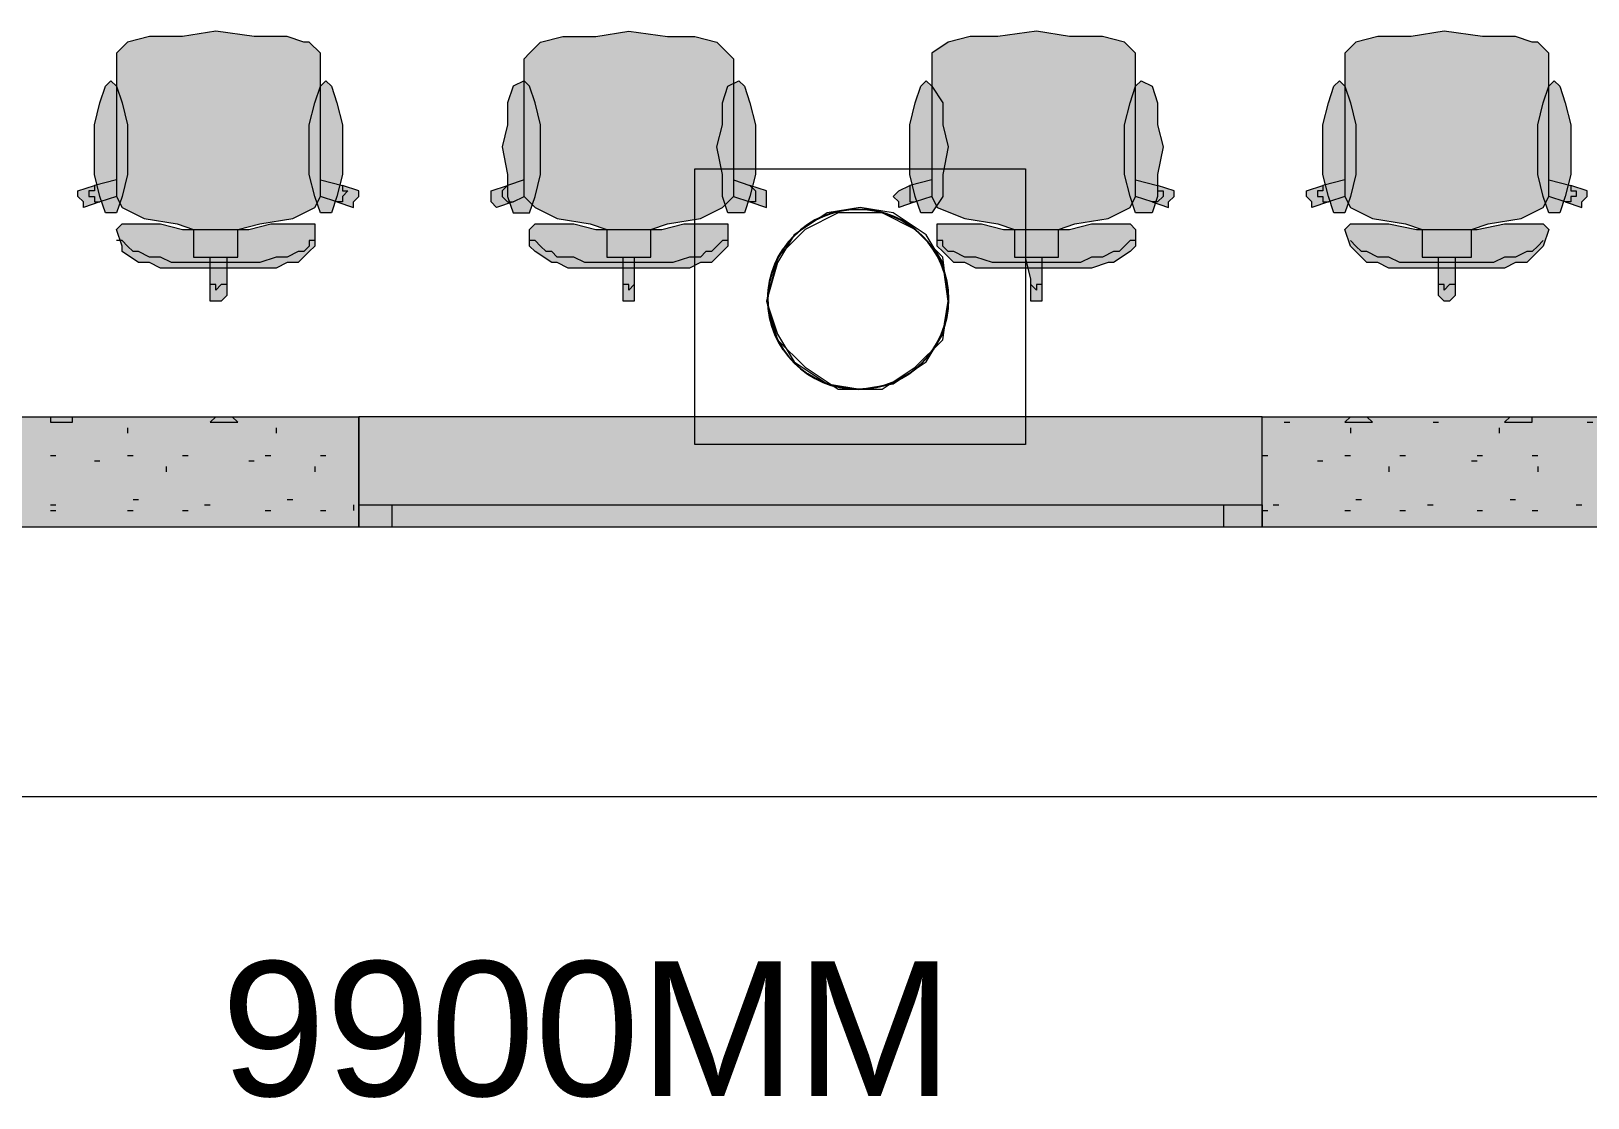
# Model space of a CAD drawing. Header units: inches. Extents: x 0.12 to 8.16, y 2.81 to 8.2.
# Drawn here: x 3.9892 to 4.4602, y 4.8056 to 5.1283 of the extents above; entities that cross this region are included whole.
import ezdxf

# ---------------------------------------------------------------- set-up
doc = ezdxf.new("R2010")
doc.units = ezdxf.units.IN
doc.header["$MEASUREMENT"] = 0
for name, color, linetype, true_color in [('PDF_Geometry', 7, 'Continuous', 0x029e21), ('PDF_Solid Fills', 7, 'Continuous', 0xffffff), ('PDF_Text', 7, 'Continuous', 0x5555ff)]:
    doc.layers.add(name, color=color, linetype=linetype, true_color=true_color)
doc.styles.add('PDF F2', font='arial.ttf')

msp = doc.modelspace()

# ---------------------------------------------------------------- hatches: boundary and pattern name
at = {"layer": 'PDF_Solid Fills', "transparency": 33554559}
for points in [[(4.015, 5.11167), (4.015, 5.11667), (4.015, 5.12), (4.015, 5.12167), (4.01833, 5.125), (4.01833, 5.125), (4.025, 5.12667), (4.035, 5.12667), (4.035, 5.12667), (4.045, 5.12833), (4.045, 5.04667), (4.04333, 5.04667), (4.04333, 5.04833), (4.04333, 5.05333), (4.04333, 5.06), (4.03833, 5.06), (4.03833, 5.06333), (4.03833, 5.06833), (4.03333, 5.07), (4.02333, 5.07167), (4.01667, 5.075), (4.015, 5.07833), (4.01, 5.07667), (4.005, 5.075), (4.005, 5.07667), (4.00333, 5.07833), (4.00333, 5.08), (4.00833, 5.08167), (4.015, 5.08333)], [(4.07667, 5.11167), (4.07667, 5.08333), (4.08333, 5.08167), (4.08833, 5.08), (4.08833, 5.07833), (4.08667, 5.07667), (4.08667, 5.075), (4.08167, 5.07667), (4.07667, 5.07833), (4.075, 5.075), (4.06833, 5.07167), (4.05833, 5.07), (4.05167, 5.06833), (4.05167, 5.06333), (4.05167, 5.06), (4.04833, 5.06), (4.04833, 5.05333), (4.04833, 5.04833), (4.04667, 5.04667), (4.045, 5.04667), (4.045, 5.12833), (4.05667, 5.12667), (4.05667, 5.12667), (4.06667, 5.12667), (4.07167, 5.125), (4.07333, 5.125), (4.07667, 5.12167), (4.07667, 5.12), (4.07667, 5.11667)], [(4.13833, 5.11167), (4.13833, 5.11667), (4.13833, 5.12), (4.14, 5.12167), (4.14333, 5.125), (4.14333, 5.125), (4.15, 5.12667), (4.15833, 5.12667), (4.16, 5.12667), (4.17, 5.12833), (4.17, 5.04667), (4.16833, 5.04667), (4.16833, 5.04833), (4.16833, 5.05333), (4.16833, 5.06), (4.16333, 5.06), (4.16333, 5.06333), (4.16333, 5.06833), (4.15833, 5.07), (4.14833, 5.07167), (4.14167, 5.075), (4.13833, 5.07833), (4.135, 5.07667), (4.13, 5.075), (4.12833, 5.07667), (4.12833, 5.07833), (4.12833, 5.08), (4.13333, 5.08167), (4.13833, 5.08333)], [(4.20167, 5.11167), (4.20167, 5.08333), (4.20667, 5.08167), (4.21167, 5.08), (4.21167, 5.07833), (4.21167, 5.07667), (4.21167, 5.075), (4.20667, 5.07667), (4.20167, 5.07833), (4.19833, 5.075), (4.19167, 5.07167), (4.18167, 5.07), (4.17667, 5.06833), (4.17667, 5.06333), (4.17667, 5.06), (4.17167, 5.06), (4.17167, 5.05333), (4.17167, 5.04833), (4.17167, 5.04667), (4.17, 5.04667), (4.17, 5.12833), (4.18167, 5.12667), (4.18167, 5.12667), (4.19, 5.12667), (4.19667, 5.125), (4.19667, 5.125), (4.2, 5.12167), (4.20167, 5.12), (4.20167, 5.11667)], [(4.26167, 5.11167), (4.26167, 5.11667), (4.26167, 5.12), (4.26167, 5.12167), (4.26667, 5.125), (4.26667, 5.125), (4.27333, 5.12667), (4.28167, 5.12667), (4.28167, 5.12667), (4.29333, 5.12833), (4.29333, 5.04667), (4.29167, 5.04667), (4.29167, 5.04833), (4.29167, 5.05333), (4.29, 5.06), (4.28667, 5.06), (4.28667, 5.06333), (4.28667, 5.06833), (4.28167, 5.07), (4.27167, 5.07167), (4.26333, 5.075), (4.26167, 5.07833), (4.25667, 5.07667), (4.25167, 5.075), (4.25167, 5.07667), (4.25, 5.07833), (4.25167, 5.08), (4.255, 5.08167), (4.26167, 5.08333)], [(4.32333, 5.11167), (4.32333, 5.08333), (4.33, 5.08167), (4.335, 5.08), (4.335, 5.07833), (4.33333, 5.07667), (4.33333, 5.075), (4.32833, 5.07667), (4.32333, 5.07833), (4.32167, 5.075), (4.315, 5.07167), (4.305, 5.07), (4.3, 5.06833), (4.3, 5.06333), (4.3, 5.06), (4.295, 5.06), (4.295, 5.05333), (4.295, 5.04833), (4.295, 5.04667), (4.29333, 5.04667), (4.29333, 5.12833), (4.30333, 5.12667), (4.30333, 5.12667), (4.31333, 5.12667), (4.32, 5.125), (4.32, 5.125), (4.32333, 5.12167), (4.32333, 5.12), (4.32333, 5.11667)], [(4.38667, 5.11167), (4.38667, 5.11667), (4.38667, 5.12), (4.38667, 5.12167), (4.39, 5.125), (4.39, 5.125), (4.39667, 5.12667), (4.40667, 5.12667), (4.40667, 5.12667), (4.41667, 5.12833), (4.41667, 5.04667), (4.41667, 5.04667), (4.415, 5.04833), (4.415, 5.05333), (4.415, 5.06), (4.41, 5.06), (4.41, 5.06333), (4.41, 5.06833), (4.405, 5.07), (4.395, 5.07167), (4.38833, 5.075), (4.38667, 5.07833), (4.38167, 5.07667), (4.37667, 5.075), (4.37667, 5.07667), (4.375, 5.07833), (4.375, 5.08), (4.38, 5.08167), (4.38667, 5.08333)], [(4.44833, 5.11167), (4.44833, 5.08333), (4.455, 5.08167), (4.46, 5.08), (4.46, 5.07833), (4.45833, 5.07667), (4.45833, 5.075), (4.45333, 5.07667), (4.44833, 5.07833), (4.44667, 5.075), (4.44, 5.07167), (4.43, 5.07), (4.425, 5.06833), (4.425, 5.06333), (4.425, 5.06), (4.42, 5.06), (4.42, 5.05333), (4.42, 5.04833), (4.41833, 5.04667), (4.41667, 5.04667), (4.41667, 5.12833), (4.42833, 5.12667), (4.42833, 5.12667), (4.43833, 5.12667), (4.44333, 5.125), (4.445, 5.125), (4.44833, 5.12167), (4.44833, 5.12), (4.44833, 5.11667)], [(4.00833, 5.09333), (4.00833, 5.1), (4.01, 5.10667), (4.01167, 5.11167), (4.01333, 5.11333), (4.015, 5.11167), (4.01667, 5.10667), (4.01833, 5.1), (4.01833, 5.09333), (4.01833, 5.085), (4.01667, 5.07833), (4.015, 5.07333), (4.01333, 5.07333), (4.01167, 5.07333), (4.01, 5.07833), (4.00833, 5.085)], [(4.08333, 5.09333), (4.08333, 5.085), (4.08167, 5.07833), (4.08, 5.07333), (4.07833, 5.07333), (4.07667, 5.07333), (4.075, 5.07833), (4.07333, 5.085), (4.07333, 5.09333), (4.07333, 5.1), (4.075, 5.10667), (4.07667, 5.11167), (4.07833, 5.11333), (4.08, 5.11167), (4.08167, 5.10667), (4.08333, 5.1)], [(4.13167, 5.09333), (4.13333, 5.1), (4.13333, 5.10667), (4.135, 5.11167), (4.13833, 5.11333), (4.14, 5.11167), (4.14167, 5.10667), (4.14333, 5.1), (4.14333, 5.09333), (4.14333, 5.085), (4.14167, 5.07833), (4.14, 5.07333), (4.13833, 5.07333), (4.135, 5.07333), (4.13333, 5.07833), (4.13333, 5.085)], [(4.20833, 5.09333), (4.20833, 5.085), (4.20667, 5.07833), (4.205, 5.07333), (4.20333, 5.07333), (4.2, 5.07333), (4.19833, 5.07833), (4.19833, 5.085), (4.19667, 5.09333), (4.19833, 5.1), (4.19833, 5.10667), (4.2, 5.11167), (4.20333, 5.11333), (4.205, 5.11167), (4.20667, 5.10667), (4.20833, 5.1)], [(4.255, 5.09333), (4.255, 5.1), (4.25667, 5.10667), (4.25833, 5.11167), (4.26, 5.11333), (4.26167, 5.11167), (4.265, 5.10667), (4.265, 5.1), (4.26667, 5.09333), (4.265, 5.085), (4.265, 5.07833), (4.26167, 5.07333), (4.26, 5.07333), (4.25833, 5.07333), (4.25667, 5.07833), (4.255, 5.085)], [(4.33167, 5.09333), (4.33, 5.085), (4.33, 5.07833), (4.32833, 5.07333), (4.325, 5.07333), (4.32333, 5.07333), (4.32167, 5.07833), (4.32, 5.085), (4.32, 5.09333), (4.32, 5.1), (4.32167, 5.10667), (4.32333, 5.11167), (4.325, 5.11333), (4.32833, 5.11167), (4.33, 5.10667), (4.33, 5.1)], [(4.38, 5.09333), (4.38, 5.1), (4.38167, 5.10667), (4.38333, 5.11167), (4.385, 5.11333), (4.38667, 5.11167), (4.38833, 5.10667), (4.39, 5.1), (4.39, 5.09333), (4.39, 5.085), (4.38833, 5.07833), (4.38667, 5.07333), (4.385, 5.07333), (4.38333, 5.07333), (4.38167, 5.07833), (4.38, 5.085)], [(4.455, 5.09333), (4.455, 5.085), (4.45333, 5.07833), (4.45167, 5.07333), (4.45, 5.07333), (4.44833, 5.07333), (4.44667, 5.07833), (4.445, 5.085), (4.445, 5.09333), (4.445, 5.1), (4.44667, 5.10667), (4.44833, 5.11167), (4.45, 5.11333), (4.45167, 5.11167), (4.45333, 5.10667), (4.455, 5.1)], [(4.03833, 5.05667), (4.02833, 5.05667), (4.025, 5.05833), (4.02167, 5.05833), (4.01667, 5.06167), (4.01667, 5.06333), (4.015, 5.06833), (4.01667, 5.07), (4.01833, 5.07), (4.02333, 5.07), (4.02833, 5.07), (4.035, 5.06833), (4.045, 5.06833), (4.045, 5.05667)], [(4.05333, 5.05667), (4.045, 5.05667), (4.045, 5.06833), (4.055, 5.06833), (4.06167, 5.07), (4.06833, 5.07), (4.07333, 5.07), (4.075, 5.07), (4.075, 5.06833), (4.075, 5.06333), (4.07333, 5.06167), (4.07, 5.05833), (4.06667, 5.05833), (4.06333, 5.05667)], [(4.16167, 5.05667), (4.15167, 5.05667), (4.14833, 5.05833), (4.14667, 5.05833), (4.14167, 5.06167), (4.14, 5.06333), (4.14, 5.06833), (4.14167, 5.07), (4.14333, 5.07), (4.14667, 5.07), (4.15333, 5.07), (4.16, 5.06833), (4.17, 5.06833), (4.17, 5.05667)], [(4.17833, 5.05667), (4.17, 5.05667), (4.17, 5.06833), (4.18, 5.06833), (4.18667, 5.07), (4.19333, 5.07), (4.19667, 5.07), (4.2, 5.07), (4.2, 5.06833), (4.2, 5.06333), (4.19833, 5.06167), (4.195, 5.05833), (4.19167, 5.05833), (4.18833, 5.05667)], [(4.285, 5.05667), (4.275, 5.05667), (4.27167, 5.05833), (4.26833, 5.05833), (4.265, 5.06167), (4.26333, 5.06333), (4.26333, 5.06833), (4.26333, 5.07), (4.26667, 5.07), (4.27, 5.07), (4.27667, 5.07), (4.28333, 5.06833), (4.29333, 5.06833), (4.29333, 5.05667)], [(4.3, 5.05667), (4.29333, 5.05667), (4.29333, 5.06833), (4.30333, 5.06833), (4.31, 5.07), (4.31667, 5.07), (4.32, 5.07), (4.32167, 5.07), (4.32333, 5.06833), (4.32333, 5.06333), (4.32167, 5.06167), (4.31667, 5.05833), (4.315, 5.05833), (4.31, 5.05667)], [(4.41, 5.05667), (4.4, 5.05667), (4.39667, 5.05833), (4.39333, 5.05833), (4.39, 5.06167), (4.38833, 5.06333), (4.38667, 5.06833), (4.38833, 5.07), (4.39, 5.07), (4.395, 5.07), (4.4, 5.07), (4.40833, 5.06833), (4.41667, 5.06833), (4.41667, 5.05667)], [(4.425, 5.05667), (4.41667, 5.05667), (4.41667, 5.06833), (4.42667, 5.06833), (4.435, 5.07), (4.44, 5.07), (4.445, 5.07), (4.44667, 5.07), (4.44833, 5.06833), (4.44667, 5.06333), (4.445, 5.06167), (4.44167, 5.05833), (4.43833, 5.05833), (4.435, 5.05667)]]:
    msp.add_hatch(color=256, dxfattribs=at).paths.add_polyline_path(points)

# ---------------------------------------------------------------- linework, layer by layer
at = {"layer": 'PDF_Geometry', "lineweight": 9}
for points in [[(4.08167, 5.07667), (4.07667, 5.07833), (4.07667, 5.08333), (4.07667, 5.11167), (4.07667, 5.11667), (4.07667, 5.12), (4.07667, 5.12167), (4.07333, 5.125), (4.07167, 5.125), (4.06667, 5.12667), (4.05667, 5.12667), (4.045, 5.12833), (4.035, 5.12667), (4.025, 5.12667), (4.01833, 5.125), (4.015, 5.12167), (4.015, 5.12), (4.015, 5.11667), (4.015, 5.11167), (4.01667, 5.10667), (4.01833, 5.1), (4.01833, 5.09333), (4.01833, 5.085), (4.01667, 5.07833), (4.015, 5.07333), (4.01333, 5.07333), (4.01167, 5.07333), (4.01, 5.07833), (4.00833, 5.085), (4.00833, 5.09333), (4.00833, 5.1), (4.01, 5.10667), (4.01167, 5.11167), (4.01333, 5.11333), (4.015, 5.11167), (4.015, 5.08333), (4.015, 5.07833), (4.01, 5.07667)], [(4.01833, 5.125), (4.01833, 5.125)], [(4.035, 5.12667), (4.035, 5.12667)], [(4.05667, 5.12667), (4.05667, 5.12667)], [(4.135, 5.07667), (4.13833, 5.07833), (4.13833, 5.08333), (4.13833, 5.11167), (4.13833, 5.11667), (4.13833, 5.12), (4.14, 5.12167), (4.14333, 5.125), (4.15, 5.12667), (4.15833, 5.12667), (4.16, 5.12667), (4.17, 5.12833), (4.18167, 5.12667), (4.19, 5.12667), (4.19667, 5.125), (4.2, 5.12167), (4.20167, 5.12), (4.20167, 5.11667), (4.20167, 5.11167), (4.20167, 5.08333), (4.20167, 5.07833), (4.20667, 5.07667)], [(4.14333, 5.125), (4.14333, 5.125)], [(4.18167, 5.12667), (4.18167, 5.12667)], [(4.19667, 5.125), (4.19667, 5.125)], [(4.32833, 5.07667), (4.32333, 5.07833), (4.32333, 5.08333), (4.32333, 5.11167), (4.32333, 5.11667), (4.32333, 5.12), (4.32333, 5.12167), (4.32, 5.125), (4.31333, 5.12667), (4.30333, 5.12667), (4.29333, 5.12833), (4.28167, 5.12667), (4.27333, 5.12667), (4.26667, 5.125), (4.26167, 5.12167), (4.26167, 5.12), (4.26167, 5.11667), (4.26167, 5.11167), (4.265, 5.10667), (4.265, 5.1), (4.26667, 5.09333), (4.265, 5.085), (4.265, 5.07833), (4.26167, 5.07333), (4.26, 5.07333), (4.25833, 5.07333), (4.25667, 5.07833), (4.255, 5.085), (4.255, 5.09333), (4.255, 5.1), (4.25667, 5.10667), (4.25833, 5.11167), (4.26, 5.11333), (4.26167, 5.11167), (4.26167, 5.08333), (4.26167, 5.07833), (4.25667, 5.07667)], [(4.26667, 5.125), (4.26667, 5.125)], [(4.28167, 5.12667), (4.28167, 5.12667)], [(4.30333, 5.12667), (4.30333, 5.12667)], [(4.32, 5.125), (4.32, 5.125)], [(4.45333, 5.07667), (4.44833, 5.07833), (4.44833, 5.08333), (4.44833, 5.11167), (4.44833, 5.11667), (4.44833, 5.12), (4.44833, 5.12167), (4.445, 5.125), (4.44333, 5.125), (4.43833, 5.12667), (4.42833, 5.12667), (4.41667, 5.12833), (4.40667, 5.12667), (4.39667, 5.12667), (4.39, 5.125), (4.38667, 5.12167), (4.38667, 5.12), (4.38667, 5.11667), (4.38667, 5.11167), (4.38833, 5.10667), (4.39, 5.1), (4.39, 5.09333), (4.39, 5.085), (4.38833, 5.07833), (4.38667, 5.07333), (4.385, 5.07333), (4.38333, 5.07333), (4.38167, 5.07833), (4.38, 5.085), (4.38, 5.09333), (4.38, 5.1), (4.38167, 5.10667), (4.38333, 5.11167), (4.385, 5.11333), (4.38667, 5.11167), (4.38667, 5.08333), (4.38667, 5.07833), (4.38167, 5.07667)], [(4.39, 5.125), (4.39, 5.125)], [(4.40667, 5.12667), (4.40667, 5.12667)], [(4.42833, 5.12667), (4.42833, 5.12667)], [(4.015, 5.08333), (4.00833, 5.08167), (4.00833, 5.08), (4.00667, 5.08), (4.00667, 5.07833), (4.00833, 5.07833), (4.00833, 5.07667), (4.01, 5.07667), (4.005, 5.075), (4.005, 5.07667), (4.00333, 5.07833), (4.00333, 5.08), (4.00833, 5.08167)], [(4.07667, 5.08333), (4.08333, 5.08167), (4.08333, 5.08), (4.085, 5.08), (4.08333, 5.07833), (4.08333, 5.07667), (4.08167, 5.07667), (4.08667, 5.075), (4.08667, 5.07667), (4.08833, 5.07833), (4.08833, 5.08), (4.08333, 5.08167)], [(4.13833, 5.08333), (4.13333, 5.08167), (4.13167, 5.08), (4.13167, 5.07833), (4.13333, 5.07667), (4.135, 5.07667), (4.13, 5.075), (4.12833, 5.07667), (4.12833, 5.07833), (4.12833, 5.08), (4.13333, 5.08167)], [(4.20167, 5.08333), (4.20667, 5.08167), (4.20833, 5.08), (4.20833, 5.07833), (4.20833, 5.07667), (4.20667, 5.07667), (4.21167, 5.075), (4.21167, 5.07667), (4.21167, 5.07833), (4.21167, 5.08), (4.20667, 5.08167)], [(4.26167, 5.08333), (4.255, 5.08167), (4.255, 5.08), (4.255, 5.07833), (4.255, 5.07667), (4.25667, 5.07667), (4.25167, 5.075), (4.25167, 5.07667), (4.25, 5.07833), (4.25167, 5.08), (4.255, 5.08167)], [(4.32333, 5.08333), (4.33, 5.08167), (4.33, 5.08), (4.33167, 5.08), (4.33167, 5.07833), (4.33, 5.07667), (4.32833, 5.07667), (4.33333, 5.075), (4.33333, 5.07667), (4.335, 5.07833), (4.335, 5.08), (4.33, 5.08167)], [(4.38667, 5.08333), (4.38, 5.08167), (4.38, 5.08), (4.37833, 5.08), (4.37833, 5.07833), (4.38, 5.07833), (4.38, 5.07667), (4.38167, 5.07667), (4.37667, 5.075), (4.37667, 5.07667), (4.375, 5.07833), (4.375, 5.08), (4.38, 5.08167)], [(4.44833, 5.08333), (4.455, 5.08167), (4.455, 5.08), (4.45667, 5.08), (4.45667, 5.07833), (4.455, 5.07833), (4.455, 5.07667), (4.45333, 5.07667), (4.45833, 5.075), (4.45833, 5.07667), (4.46, 5.07833), (4.46, 5.08), (4.455, 5.08167)], [(4.00667, 5.08), (4.00667, 5.08)], [(4.015, 5.07833), (4.015, 5.07833)], [(4.015, 5.07833), (4.01667, 5.075), (4.02333, 5.07167), (4.03333, 5.07), (4.03833, 5.06833), (4.045, 5.06833), (4.05167, 5.06833), (4.05833, 5.07), (4.06833, 5.07167), (4.075, 5.075), (4.07667, 5.07833)], [(4.07667, 5.07833), (4.07667, 5.07833)], [(4.08333, 5.08), (4.08333, 5.08)], [(4.08333, 5.07833), (4.08333, 5.07833)], [(4.13167, 5.08), (4.13167, 5.08)], [(4.13167, 5.08), (4.13167, 5.08)], [(4.13167, 5.07833), (4.13167, 5.07833)], [(4.13833, 5.07833), (4.13833, 5.07833)], [(4.13833, 5.07833), (4.14167, 5.075), (4.14833, 5.07167), (4.15833, 5.07), (4.16333, 5.06833), (4.17, 5.06833), (4.17667, 5.06833), (4.18167, 5.07), (4.19167, 5.07167), (4.19833, 5.075), (4.20167, 5.07833)], [(4.20167, 5.07833), (4.20167, 5.07833)], [(4.20833, 5.08), (4.20833, 5.08)], [(4.20833, 5.08), (4.20833, 5.08)], [(4.20833, 5.07833), (4.20833, 5.07833)], [(4.255, 5.08), (4.255, 5.08)], [(4.255, 5.08), (4.255, 5.08)], [(4.255, 5.07833), (4.255, 5.07833)], [(4.26167, 5.07833), (4.26167, 5.07833)], [(4.26167, 5.07833), (4.26333, 5.075), (4.27167, 5.07167), (4.28167, 5.07), (4.28667, 5.06833), (4.29333, 5.06833), (4.3, 5.06833), (4.305, 5.07), (4.315, 5.07167), (4.32167, 5.075), (4.32333, 5.07833)], [(4.32333, 5.07833), (4.32333, 5.07833)], [(4.33167, 5.08), (4.33167, 5.08)], [(4.33167, 5.07833), (4.33167, 5.07833)], [(4.37833, 5.08), (4.37833, 5.08)], [(4.38667, 5.07833), (4.38667, 5.07833)], [(4.38667, 5.07833), (4.38833, 5.075), (4.395, 5.07167), (4.405, 5.07), (4.41, 5.06833), (4.41667, 5.06833), (4.425, 5.06833), (4.43, 5.07), (4.44, 5.07167), (4.44667, 5.075), (4.44833, 5.07833)], [(4.44833, 5.07833), (4.44833, 5.07833)], [(4.455, 5.08), (4.455, 5.08)], [(4.00833, 5.07667), (4.00833, 5.07667)], [(4.08167, 5.07667), (4.08167, 5.07667)], [(4.13333, 5.07667), (4.13333, 5.07667)], [(4.20667, 5.07667), (4.20667, 5.07667)], [(4.25667, 5.07667), (4.25667, 5.07667)], [(4.33, 5.07667), (4.33, 5.07667)], [(4.38, 5.07667), (4.38, 5.07667)], [(4.45333, 5.07667), (4.45333, 5.07667)], [(4.03833, 5.06833), (4.03833, 5.06333), (4.03833, 5.06), (4.04333, 5.06), (4.045, 5.06), (4.04833, 5.06), (4.05167, 5.06), (4.05167, 5.06333), (4.05167, 5.06833)], [(4.16333, 5.06833), (4.16333, 5.06333), (4.16333, 5.06), (4.16833, 5.06), (4.17, 5.06), (4.17167, 5.06), (4.17667, 5.06), (4.17667, 5.06333), (4.17667, 5.06833)], [(4.28667, 5.06833), (4.28667, 5.06333), (4.28667, 5.06), (4.29, 5.06), (4.29333, 5.06), (4.295, 5.06), (4.3, 5.06), (4.3, 5.06333), (4.3, 5.06833)], [(4.41, 5.06833), (4.41, 5.06333), (4.41, 5.06), (4.415, 5.06), (4.41667, 5.06), (4.42, 5.06), (4.425, 5.06), (4.425, 5.06333), (4.425, 5.06833)], [(4.075, 5.065), (4.07333, 5.065), (4.07333, 5.06333), (4.07167, 5.06167), (4.07, 5.06167), (4.06667, 5.06), (4.06333, 5.06), (4.05833, 5.05833), (4.055, 5.05833), (4.05, 5.05833), (4.045, 5.05833), (4.04167, 5.05833), (4.03667, 5.05833), (4.03167, 5.05833), (4.02833, 5.06), (4.025, 5.06), (4.02167, 5.06167), (4.02, 5.06167), (4.01833, 5.06333), (4.01667, 5.065), (4.015, 5.065)], [(4.01667, 5.065), (4.01667, 5.065)], [(4.075, 5.065), (4.075, 5.065)], [(4.2, 5.065), (4.19833, 5.065), (4.19667, 5.06333), (4.195, 5.06167), (4.19333, 5.06167), (4.19167, 5.06), (4.18833, 5.06), (4.18333, 5.05833), (4.18, 5.05833), (4.175, 5.05833), (4.17, 5.05833), (4.165, 5.05833), (4.16167, 5.05833), (4.15667, 5.05833), (4.15333, 5.06), (4.14833, 5.06), (4.14667, 5.06167), (4.145, 5.06167), (4.14333, 5.06333), (4.14167, 5.065), (4.14, 5.065)], [(4.14167, 5.065), (4.14167, 5.065)], [(4.2, 5.065), (4.2, 5.065)], [(4.26333, 5.065), (4.26333, 5.065)], [(4.32333, 5.065), (4.32167, 5.065), (4.32, 5.06333), (4.31833, 5.06167), (4.31667, 5.06167), (4.31333, 5.06), (4.31, 5.06), (4.30667, 5.05833), (4.30167, 5.05833), (4.29667, 5.05833), (4.29333, 5.05833), (4.28833, 5.05833), (4.28333, 5.05833), (4.28, 5.05833), (4.275, 5.06), (4.27167, 5.06), (4.26833, 5.06167), (4.26667, 5.06167), (4.265, 5.06333), (4.265, 5.065), (4.26333, 5.065)], [(4.32167, 5.065), (4.32167, 5.065)], [(4.44667, 5.065), (4.445, 5.06333), (4.44333, 5.06167), (4.44167, 5.06167), (4.43833, 5.06), (4.435, 5.06), (4.43167, 5.05833), (4.42667, 5.05833), (4.42167, 5.05833), (4.41667, 5.05833), (4.41333, 5.05833), (4.40833, 5.05833), (4.40333, 5.05833), (4.4, 5.06), (4.39667, 5.06), (4.39333, 5.06167), (4.39167, 5.06167), (4.39, 5.06333), (4.38833, 5.065)], [(4.38833, 5.065), (4.38833, 5.065)], [(4.38833, 5.065), (4.38833, 5.065)], [(4.44667, 5.065), (4.44667, 5.065)], [(4.44667, 5.065), (4.44667, 5.065)], [(4.04833, 5.06), (4.04833, 5.05333), (4.04833, 5.05167), (4.04667, 5.05167), (4.045, 5.05), (4.045, 5.05167), (4.04333, 5.05167), (4.04333, 5.05333), (4.04333, 5.06)], [(4.17167, 5.06), (4.17167, 5.05333), (4.17167, 5.05167), (4.17, 5.05), (4.17, 5.05167), (4.16833, 5.05167), (4.16833, 5.05333), (4.16833, 5.06)], [(4.295, 5.06), (4.295, 5.05333), (4.295, 5.05167), (4.29333, 5.05167), (4.29333, 5.05), (4.29167, 5.05167), (4.29167, 5.05333), (4.29, 5.06)], [(4.42, 5.06), (4.42, 5.05333), (4.42, 5.05167), (4.41833, 5.05167), (4.41667, 5.05), (4.41667, 5.05167), (4.415, 5.05167), (4.415, 5.05333), (4.415, 5.06)], [(4.04833, 5.05333), (4.04833, 5.04833), (4.04667, 5.04667), (4.045, 5.04667), (4.04333, 5.04667), (4.04333, 5.04833), (4.04333, 5.05333)], [(4.04333, 5.05167), (4.04333, 5.05167)], [(4.04667, 5.05167), (4.04667, 5.05167)], [(4.17167, 5.05333), (4.17167, 5.04833), (4.17167, 5.04667), (4.17, 5.04667), (4.16833, 5.04667), (4.16833, 5.04833), (4.16833, 5.05333)], [(4.16833, 5.05167), (4.16833, 5.05167)], [(4.17167, 5.05167), (4.17167, 5.05167)], [(4.17167, 5.05167), (4.17167, 5.05167)], [(4.295, 5.05333), (4.295, 5.04833), (4.295, 5.04667), (4.29333, 5.04667), (4.29167, 5.04667), (4.29167, 5.04833), (4.29167, 5.05333)], [(4.29167, 5.05167), (4.29167, 5.05167)], [(4.29167, 5.05167), (4.29167, 5.05167)], [(4.295, 5.05167), (4.295, 5.05167)], [(4.42, 5.05333), (4.42, 5.04833), (4.41833, 5.04667), (4.41667, 5.04667), (4.415, 5.04833), (4.415, 5.05333)], [(4.41667, 5.05167), (4.41667, 5.05167)], [(4.41833, 5.05167), (4.41833, 5.05167)], [(4.41667, 5.04667), (4.41667, 5.04667)]]:
    msp.add_lwpolyline(points, dxfattribs=at)
for points in [[(4.08333, 5.09333), (4.08333, 5.085), (4.08167, 5.07833), (4.08, 5.07333), (4.07833, 5.07333), (4.07667, 5.07333), (4.075, 5.07833), (4.07333, 5.085), (4.07333, 5.09333), (4.07333, 5.1), (4.075, 5.10667), (4.07667, 5.11167), (4.07833, 5.11333), (4.08, 5.11167), (4.08167, 5.10667), (4.08333, 5.1)], [(4.13167, 5.09333), (4.13333, 5.085), (4.13333, 5.07833), (4.135, 5.07333), (4.13833, 5.07333), (4.14, 5.07333), (4.14167, 5.07833), (4.14333, 5.085), (4.14333, 5.09333), (4.14333, 5.1), (4.14167, 5.10667), (4.14, 5.11167), (4.13833, 5.11333), (4.135, 5.11167), (4.13333, 5.10667), (4.13333, 5.1)], [(4.20833, 5.09333), (4.20833, 5.085), (4.20667, 5.07833), (4.205, 5.07333), (4.20333, 5.07333), (4.2, 5.07333), (4.19833, 5.07833), (4.19833, 5.085), (4.19667, 5.09333), (4.19833, 5.1), (4.19833, 5.10667), (4.2, 5.11167), (4.20333, 5.11333), (4.205, 5.11167), (4.20667, 5.10667), (4.20833, 5.1)], [(4.33167, 5.09333), (4.33, 5.085), (4.33, 5.07833), (4.32833, 5.07333), (4.325, 5.07333), (4.32333, 5.07333), (4.32167, 5.07833), (4.32, 5.085), (4.32, 5.09333), (4.32, 5.1), (4.32167, 5.10667), (4.32333, 5.11167), (4.325, 5.11333), (4.32833, 5.11167), (4.33, 5.10667), (4.33, 5.1)], [(4.455, 5.09333), (4.455, 5.085), (4.45333, 5.07833), (4.45167, 5.07333), (4.45, 5.07333), (4.44833, 5.07333), (4.44667, 5.07833), (4.445, 5.085), (4.445, 5.09333), (4.445, 5.1), (4.44667, 5.10667), (4.44833, 5.11167), (4.45, 5.11333), (4.45167, 5.11167), (4.45333, 5.10667), (4.455, 5.1)], [(4.02833, 5.07), (4.035, 5.06833), (4.045, 5.06833), (4.055, 5.06833), (4.06167, 5.07), (4.06833, 5.07), (4.07333, 5.07), (4.075, 5.07), (4.075, 5.06833), (4.075, 5.06333), (4.07333, 5.06167), (4.07, 5.05833), (4.06667, 5.05833), (4.06333, 5.05667), (4.05333, 5.05667), (4.045, 5.05667), (4.03833, 5.05667), (4.02833, 5.05667), (4.025, 5.05833), (4.02167, 5.05833), (4.01667, 5.06167), (4.01667, 5.06333), (4.015, 5.06833), (4.01667, 5.07), (4.01833, 5.07), (4.02333, 5.07)], [(4.15333, 5.07), (4.16, 5.06833), (4.17, 5.06833), (4.18, 5.06833), (4.18667, 5.07), (4.19333, 5.07), (4.19667, 5.07), (4.2, 5.07), (4.2, 5.06833), (4.2, 5.06333), (4.19833, 5.06167), (4.195, 5.05833), (4.19167, 5.05833), (4.18833, 5.05667), (4.17833, 5.05667), (4.17, 5.05667), (4.16167, 5.05667), (4.15167, 5.05667), (4.14833, 5.05833), (4.14667, 5.05833), (4.14167, 5.06167), (4.14, 5.06333), (4.14, 5.06833), (4.14167, 5.07), (4.14333, 5.07), (4.14667, 5.07)], [(4.27667, 5.07), (4.28333, 5.06833), (4.29333, 5.06833), (4.30333, 5.06833), (4.31, 5.07), (4.31667, 5.07), (4.32, 5.07), (4.32167, 5.07), (4.32333, 5.06833), (4.32333, 5.06333), (4.32167, 5.06167), (4.31667, 5.05833), (4.315, 5.05833), (4.31, 5.05667), (4.3, 5.05667), (4.29333, 5.05667), (4.285, 5.05667), (4.275, 5.05667), (4.27167, 5.05833), (4.26833, 5.05833), (4.265, 5.06167), (4.26333, 5.06333), (4.26333, 5.06833), (4.26333, 5.07), (4.26667, 5.07), (4.27, 5.07)], [(4.4, 5.07), (4.40833, 5.06833), (4.41667, 5.06833), (4.42667, 5.06833), (4.435, 5.07), (4.44, 5.07), (4.445, 5.07), (4.44667, 5.07), (4.44833, 5.06833), (4.44667, 5.06333), (4.445, 5.06167), (4.44167, 5.05833), (4.43833, 5.05833), (4.435, 5.05667), (4.425, 5.05667), (4.41667, 5.05667), (4.41, 5.05667), (4.4, 5.05667), (4.39667, 5.05833), (4.39333, 5.05833), (4.39, 5.06167), (4.38833, 5.06333), (4.38667, 5.06833), (4.38833, 5.07), (4.39, 5.07), (4.395, 5.07)]]:
    msp.add_lwpolyline(points, close=True, dxfattribs=at)
at = {"layer": 'PDF_Geometry', "color": 1, "lineweight": 13}
for points in [[(4.19, 5.08667), (4.29, 5.08667), (4.29, 5.00333), (4.19, 5.00333)], [(4.26667, 5.04667), (4.265, 5.05833), (4.26, 5.06667), (4.25, 5.07333), (4.24, 5.075), (4.23, 5.07333), (4.22, 5.06667), (4.215, 5.05833), (4.21167, 5.04667), (4.215, 5.03667), (4.22, 5.02833), (4.23, 5.02167), (4.24, 5.02), (4.25, 5.02167), (4.26, 5.02833), (4.265, 5.03667)]]:
    msp.add_lwpolyline(points, close=True, dxfattribs=at)
at = {"layer": 'PDF_Geometry', "color": 7, "lineweight": 13}
for points in [[(4.26667, 5.04667), (4.265, 5.06), (4.25667, 5.06833), (4.24667, 5.07333), (4.23333, 5.07333), (4.22333, 5.06833), (4.215, 5.06), (4.21167, 5.04667), (4.215, 5.035), (4.22333, 5.02667), (4.23333, 5.02), (4.24667, 5.02), (4.25667, 5.02667), (4.265, 5.035)], [(4.36167, 4.985), (4.36167, 4.97833)]]:
    msp.add_lwpolyline(points, close=True, dxfattribs=at)
for points in [[(4.08833, 4.985), (4.08833, 4.97833), (4.08833, 4.985), (4.08833, 4.97833), (3.95, 4.97833), (3.95, 4.985), (3.95, 5.01167), (4.08833, 5.01167), (4.08833, 4.985), (4.08833, 5.01167)], [(4.50667, 4.985), (4.50667, 4.97833), (4.50667, 4.985), (4.50667, 4.97833), (4.36167, 4.97833), (4.36167, 4.985), (4.36167, 5.01167), (4.50667, 5.01167), (4.50667, 4.985), (4.50667, 5.01167)], [(4.36167, 4.985), (4.36167, 5.01167)]]:
    msp.add_lwpolyline(points, dxfattribs=at)
at = {"layer": 'PDF_Geometry', "color": 54, "lineweight": 13, "true_color": 0x9f9f00}
for points in [[(3.995, 5.01167), (3.995, 5.01), (4.00167, 5.01), (4.00167, 5.01167)], [(4.045, 5.01167), (4.04333, 5.01), (4.05167, 5.01), (4.05, 5.01167)], [(4.38833, 5.01167), (4.38667, 5.01), (4.395, 5.01), (4.39333, 5.01167)], [(4.43667, 5.01167), (4.435, 5.01), (4.44333, 5.01), (4.44333, 5.01167)], [(3.99833, 5.01), (4, 5.01)], [(4.01833, 5.00833), (4.01833, 5.00667)], [(4.04333, 5.01), (4.045, 5.01)], [(4.06333, 5.00833), (4.06333, 5.00667)], [(4.36833, 5.01), (4.37, 5.01)], [(4.38833, 5.00833), (4.38833, 5.00667)], [(4.41333, 5.01), (4.415, 5.01)], [(4.43333, 5.00833), (4.43333, 5.00667)], [(4.46, 5.01), (4.46167, 5.01)], [(3.995, 5), (3.99667, 5)], [(4.00833, 4.99833), (4.01, 4.99833)], [(4.01833, 5), (4.02, 5)], [(4.035, 5), (4.03667, 5)], [(4.055, 4.99833), (4.05667, 4.99833)], [(4.06, 5), (4.06167, 5)], [(4.07667, 5), (4.07833, 5)], [(4.36167, 5), (4.36333, 5)], [(4.37833, 4.99833), (4.38, 4.99833)], [(4.38667, 5), (4.38833, 5)], [(4.40333, 5), (4.405, 5)], [(4.425, 4.99833), (4.42667, 4.99833)], [(4.42667, 5), (4.42833, 5)], [(4.44333, 5), (4.445, 5)], [(4.03, 4.99667), (4.03, 4.995)], [(4.075, 4.99667), (4.075, 4.995)], [(4.4, 4.99667), (4.4, 4.995)], [(4.445, 4.99667), (4.445, 4.995)], [(3.995, 4.985), (3.99667, 4.985)], [(3.995, 4.98333), (3.99667, 4.98333)], [(4.01833, 4.98333), (4.02, 4.98333)], [(4.02, 4.98667), (4.02167, 4.98667)], [(4.035, 4.98333), (4.03667, 4.98333)], [(4.04167, 4.985), (4.04333, 4.985)], [(4.06, 4.98333), (4.06167, 4.98333)], [(4.06667, 4.98667), (4.06833, 4.98667)], [(4.07667, 4.98333), (4.07833, 4.98333)], [(4.08667, 4.985), (4.08667, 4.98333)], [(4.36167, 4.98333), (4.36333, 4.98333)], [(4.365, 4.985), (4.36667, 4.985)], [(4.38667, 4.98333), (4.38833, 4.98333)], [(4.39, 4.98667), (4.39167, 4.98667)], [(4.40333, 4.98333), (4.405, 4.98333)], [(4.41167, 4.985), (4.41333, 4.985)], [(4.42667, 4.98333), (4.42833, 4.98333)], [(4.43667, 4.98667), (4.43833, 4.98667)], [(4.44333, 4.98333), (4.445, 4.98333)], [(4.45667, 4.985), (4.45833, 4.985)]]:
    msp.add_lwpolyline(points, dxfattribs=at)
at = {"layer": 'PDF_Geometry', "color": 30, "lineweight": 13, "true_color": 0xff6600}
for points in [[(4.36167, 5.01167), (4.08833, 5.01167)], [(4.09833, 4.985), (4.35, 4.985)], [(4.36167, 4.97833), (4.08833, 4.97833)], [(4.35, 4.97833), (4.09833, 4.97833)]]:
    msp.add_lwpolyline(points, dxfattribs=at)
at = {"layer": 'PDF_Geometry', "color": 30, "lineweight": 9, "true_color": 0xff6600}
for points in [[(4.08833, 4.985), (4.09833, 4.985), (4.09833, 4.97833), (4.08833, 4.97833)], [(4.36167, 4.97833), (4.35, 4.97833), (4.35, 4.985), (4.36167, 4.985)]]:
    msp.add_lwpolyline(points, dxfattribs=at)
at = {"layer": 'PDF_Geometry', "color": 253, "lineweight": 9, "true_color": 0xaaaaaa}
msp.add_lwpolyline([(4.92333, 4.89667), (3.57333, 4.89667)], dxfattribs=at)
at = {"layer": 'PDF_Geometry', "color": 7, "lineweight": 25}
msp.add_circle((4.23939, 5.04722), 0.02728, dxfattribs=at)
at = {"layer": 'PDF_Solid Fills', "lineweight": 25, "transparency": 33554559}
for points in [[(3.95, 5.01167), (4.08833, 5.01167), (3.95, 4.97833), (4.08833, 4.97833)], [(4.08833, 5.01167), (4.36167, 5.01167), (4.08833, 4.97833), (4.36167, 4.97833)], [(4.36167, 5.01167), (4.50667, 5.01167), (4.36167, 4.97833), (4.50667, 4.97833)], [(4.08833, 4.985), (4.35, 4.985), (4.08833, 4.97833), (4.35, 4.97833)], [(4.35, 4.985), (4.36167, 4.985), (4.35, 4.97833), (4.36167, 4.97833)]]:
    msp.add_solid(points, dxfattribs=at)

# ---------------------------------------------------------------- texts
at = {"layer": 'PDF_Text', "insert": (4.04667, 4.82629), "char_height": 0.040723, "attachment_point": 4, "style": 'PDF F2'}
msp.add_mtext('9900MM', dxfattribs=at)

doc.saveas('drawing.dxf')
